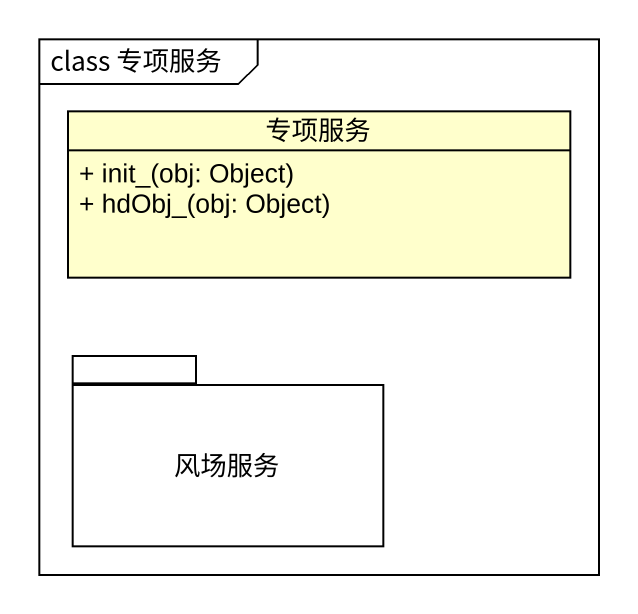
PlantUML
@startuml
mainframe class 专项服务
hide circle
hide empty members
skinparam classAttributeIconSize 0
class 专项服务 {
  + init_(obj: Object)
  + hdObj_(obj: Object)
}
package 风场服务 {
}
@enduml
